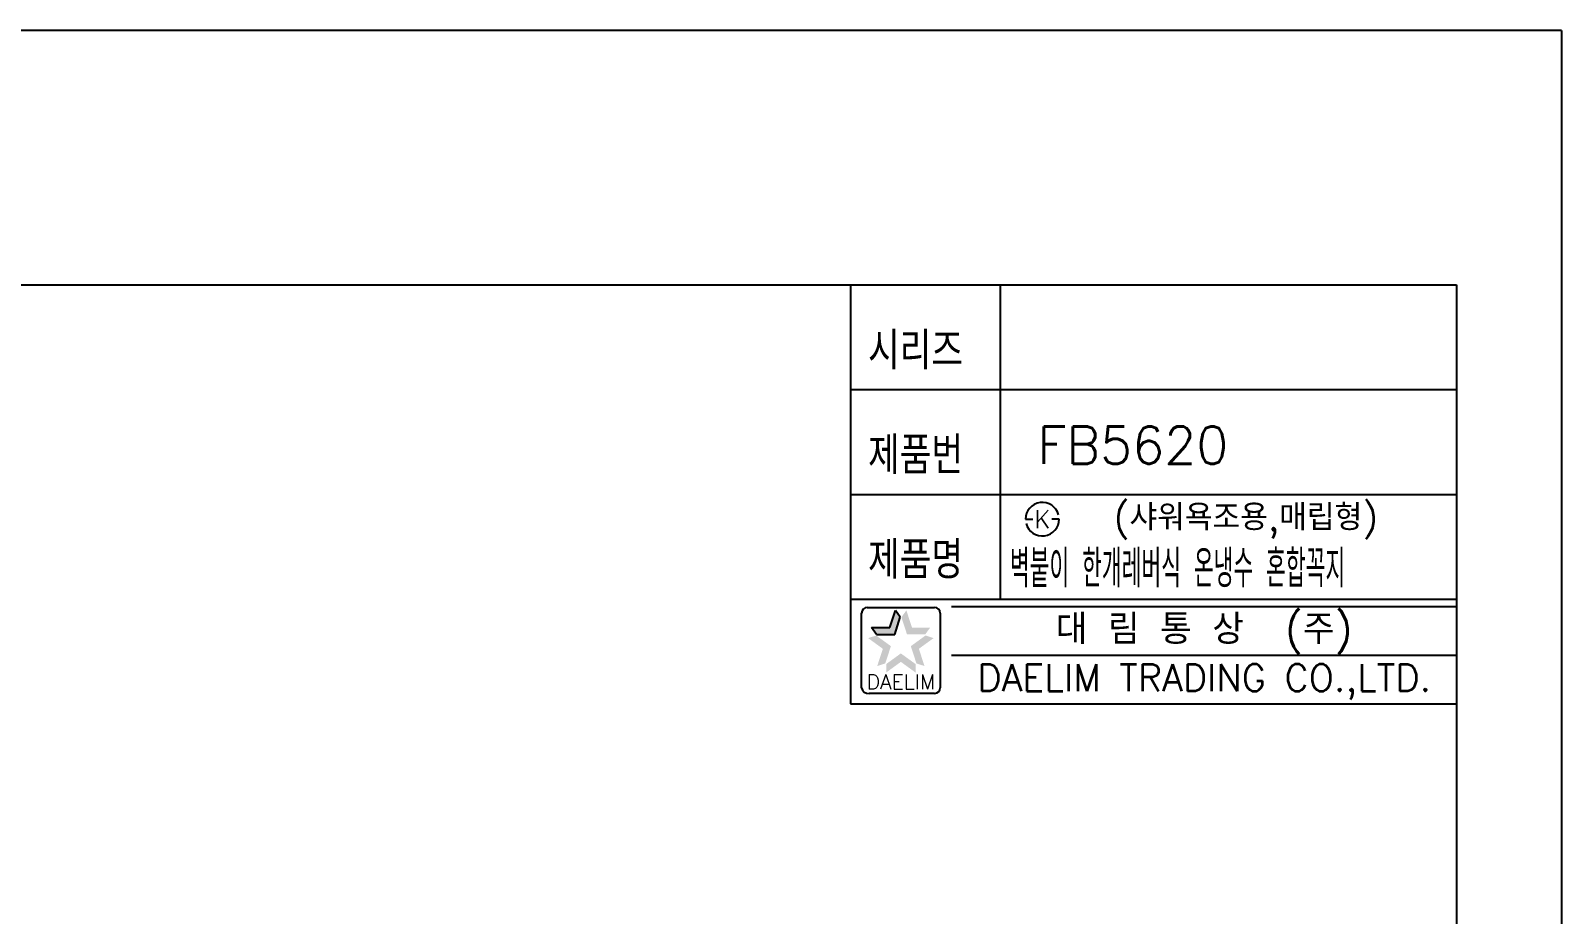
# Model space of a CAD drawing. Extents: x 9929 to 10523, y -4155 to -3735.
# Drawn here: x 10318 to 10522.6, y -3852.8 to -3734.7 of the extents above; entities that cross this region are included whole.
import ezdxf
from ezdxf.enums import TextEntityAlignment as Align

# ---------------------------------------------------------------- set-up
doc = ezdxf.new("R2010")
doc.units = 0
doc.header["$LTSCALE"] = 7
doc.header["$MEASUREMENT"] = 0
doc.layers.get('0').update_dxf_attribs({"color": 2, "linetype": 'CONTINUOUS'})
doc.layers.add('D', color=2, linetype='CONTINUOUS')
doc.layers.add('DIM', color=2, linetype='CONTINUOUS')
doc.styles.add('GHS', font='ROMANS.shx', dxfattribs={"bigfont": 'GHS.shx'})
doc.styles.add('HAN', font='TXT.shx', dxfattribs={"bigfont": 'GHS.shx'})
doc.styles.add('ROMANS', font='romans')

# ---------------------------------------------------------------- blocks, each defined once
blk = doc.blocks.new('KS')
at = {"layer": 'D'}
for p, q in [((-2.25, 0), (-1.75, 0)), ((-1.75, 0), (-1.25, 0)), ((1.75, 0), (1.25, 0)), ((2.25, 0), (1.75, 0))]:
    blk.add_line(p, q, dxfattribs=at)
for start, end in [(15, 180), (195, 0)]:
    blk.add_arc((0, 0), 2.25, start, end, dxfattribs=at)
at = {"layer": 'D', "style": 'HAN'}
blk.add_text('K', height=2.39, dxfattribs=at).set_placement((0, 0), align=Align.MIDDLE)

msp = doc.modelspace()

# ---------------------------------------------------------------- linework, layer by layer
for q in [(9928.55336, -3734.6617), (10522.55336, -4154.6617), (10522.55336, -4154.6617)]:
    msp.add_line((10522.55336, -3734.6617), q)
at = {"color": 4}
for p, q in [((9959.55336, -3768.6617), (10508.55336, -3768.6617)), ((10508.55336, -3768.6617), (10508.55336, -4143.6617))]:
    msp.add_line(p, q, dxfattribs=at)
at = {"color": 7}
for p, q in [((10427.55336, -3768.6617), (10427.55336, -3824.6617)), ((10447.55336, -3768.6617), (10447.55336, -3810.6617)), ((10427.55336, -3782.6617), (10508.55336, -3782.6617)), ((10427.55336, -3796.6617), (10508.55336, -3796.6617)), ((10427.55336, -3810.6617), (10508.55336, -3810.6617)), ((10427.55336, -3824.6617), (10508.55336, -3824.6617))]:
    msp.add_line(p, q, dxfattribs=at)
at = {"color": 2, "linetype": 'Continuous'}
for p, q in [((10429.03085, -3822.52717), (10429.03085, -3812.52717)), ((10429.78085, -3811.77717), (10438.78085, -3811.77717)), ((10439.53085, -3812.52717), (10439.53085, -3822.52717)), ((10441.05336, -3811.6617), (10508.55336, -3811.6617)), ((10441.05336, -3818.1617), (10508.55336, -3818.1617)), ((10438.78085, -3823.27717), (10430.03085, -3823.27717))]:
    msp.add_line(p, q, dxfattribs=at)
at = {"color": 2}
for p, q in [((10432.7925, -3814.47863), (10433.54187, -3812.17231)), ((10433.4576, -3815.39406), (10434.20697, -3813.08774)), ((10434.20697, -3813.08774), (10433.54187, -3812.17231)), ((10430.36749, -3814.47863), (10432.7925, -3814.47863)), ((10431.03259, -3815.39406), (10430.36749, -3814.47863)), ((10431.03259, -3815.39406), (10433.4576, -3815.39406))]:
    msp.add_line(p, q, dxfattribs=at)
at = {"color": 2, "linetype": 'Continuous'}
for centre, radius, start, end in [((10429.78085, -3812.52717), 0.75, 90, 180), ((10438.78085, -3812.52717), 0.75, 0, 90), ((10429.90585, -3822.40217), 0.88388, 188.1301024, 278.1301024), ((10438.78085, -3822.52717), 0.75, 270, 0)]:
    msp.add_arc(centre, radius, start, end, dxfattribs=at)
at = {"color": 2}
for points in [[(10432.7925, -3814.47863), (10433.4576, -3815.39406), (10433.54187, -3812.17231), (10434.20697, -3813.08774)], [(10435.01983, -3812.17231), (10434.35473, -3813.08774), (10435.7692, -3814.47863), (10435.1041, -3815.39406)], [(10430.36749, -3814.47863), (10431.03259, -3815.39406), (10432.7925, -3814.47863), (10433.4576, -3815.39406)], [(10435.7692, -3814.47863), (10435.1041, -3815.39406), (10438.19421, -3814.47863), (10437.52911, -3815.39406)], [(10431.87265, -3817.30964), (10432.9488, -3816.95998), (10429.91077, -3815.88426), (10430.98693, -3815.53459)], [(10431.12328, -3819.61597), (10432.19943, -3819.2663), (10431.87265, -3817.30964), (10432.9488, -3816.95998)], [(10438.65093, -3815.88426), (10437.57477, -3815.53459), (10436.68905, -3817.30964), (10435.6129, -3816.95998)], [(10436.68905, -3817.30964), (10435.6129, -3816.95998), (10437.43842, -3819.61597), (10436.36227, -3819.2663)], [(10434.28085, -3819.05931), (10434.28085, -3817.92777), (10432.31897, -3820.48469), (10432.31897, -3819.35315)], [(10436.24272, -3820.48469), (10436.24272, -3819.35315), (10434.28085, -3819.05931), (10434.28085, -3817.92777)]]:
    msp.add_solid(points, dxfattribs=at)

# ---------------------------------------------------------------- block references
at = {"layer": 'DIM'}
msp.add_blockref('KS', (10453.18606, -3799.97982), dxfattribs=at)

# ---------------------------------------------------------------- texts
at = {"color": 7, "style": 'GHS'}
msp.add_text('FB5620', height=5, dxfattribs=at).set_placement((10465.29421, -3790.08296), align=Align.MIDDLE)
at = {"style": 'GHS'}
msp.add_text('(샤워욕조용,매립형)', height=3.5, dxfattribs=at).set_placement((10462.72718, -3801.48052))
at = {"style": 'GHS', "width": 0.5}
msp.add_text('벽붙이 한개레버식 온냉수 혼합꼭지', height=5, dxfattribs=at).set_placement((10448.84765, -3809.10049))
at = {"color": 7, "linetype": 'Continuous'}
for s, height, style, p in [('대 림 통 상  (주)', 4, 'GHS', (10474.8137, -3814.9666)), ('DAELIM TRADING CO.,LTD.', 3.6, 'ROMANS', (10474.8137, -3821.73395))]:
    msp.add_text(s, height=height, dxfattribs=dict(at, style=style)).set_placement(p, align=Align.MIDDLE)
at = {"color": 2, "linetype": 'Continuous', "style": 'ROMANS'}
msp.add_text('DAELIM', height=2, dxfattribs=at).set_placement((10434.28085, -3822.72717), align=Align.CENTER)
at = {"layer": 'DIM', "style": 'GHS', "width": 0.8}
for s, p in [('시리즈', (10429.89372, -3779.93231)), ('제품번', (10429.89372, -3793.93231)), ('제품명', (10429.89372, -3807.93231))]:
    msp.add_text(s, height=5, dxfattribs=at).set_placement(p)

doc.saveas('drawing.dxf')
